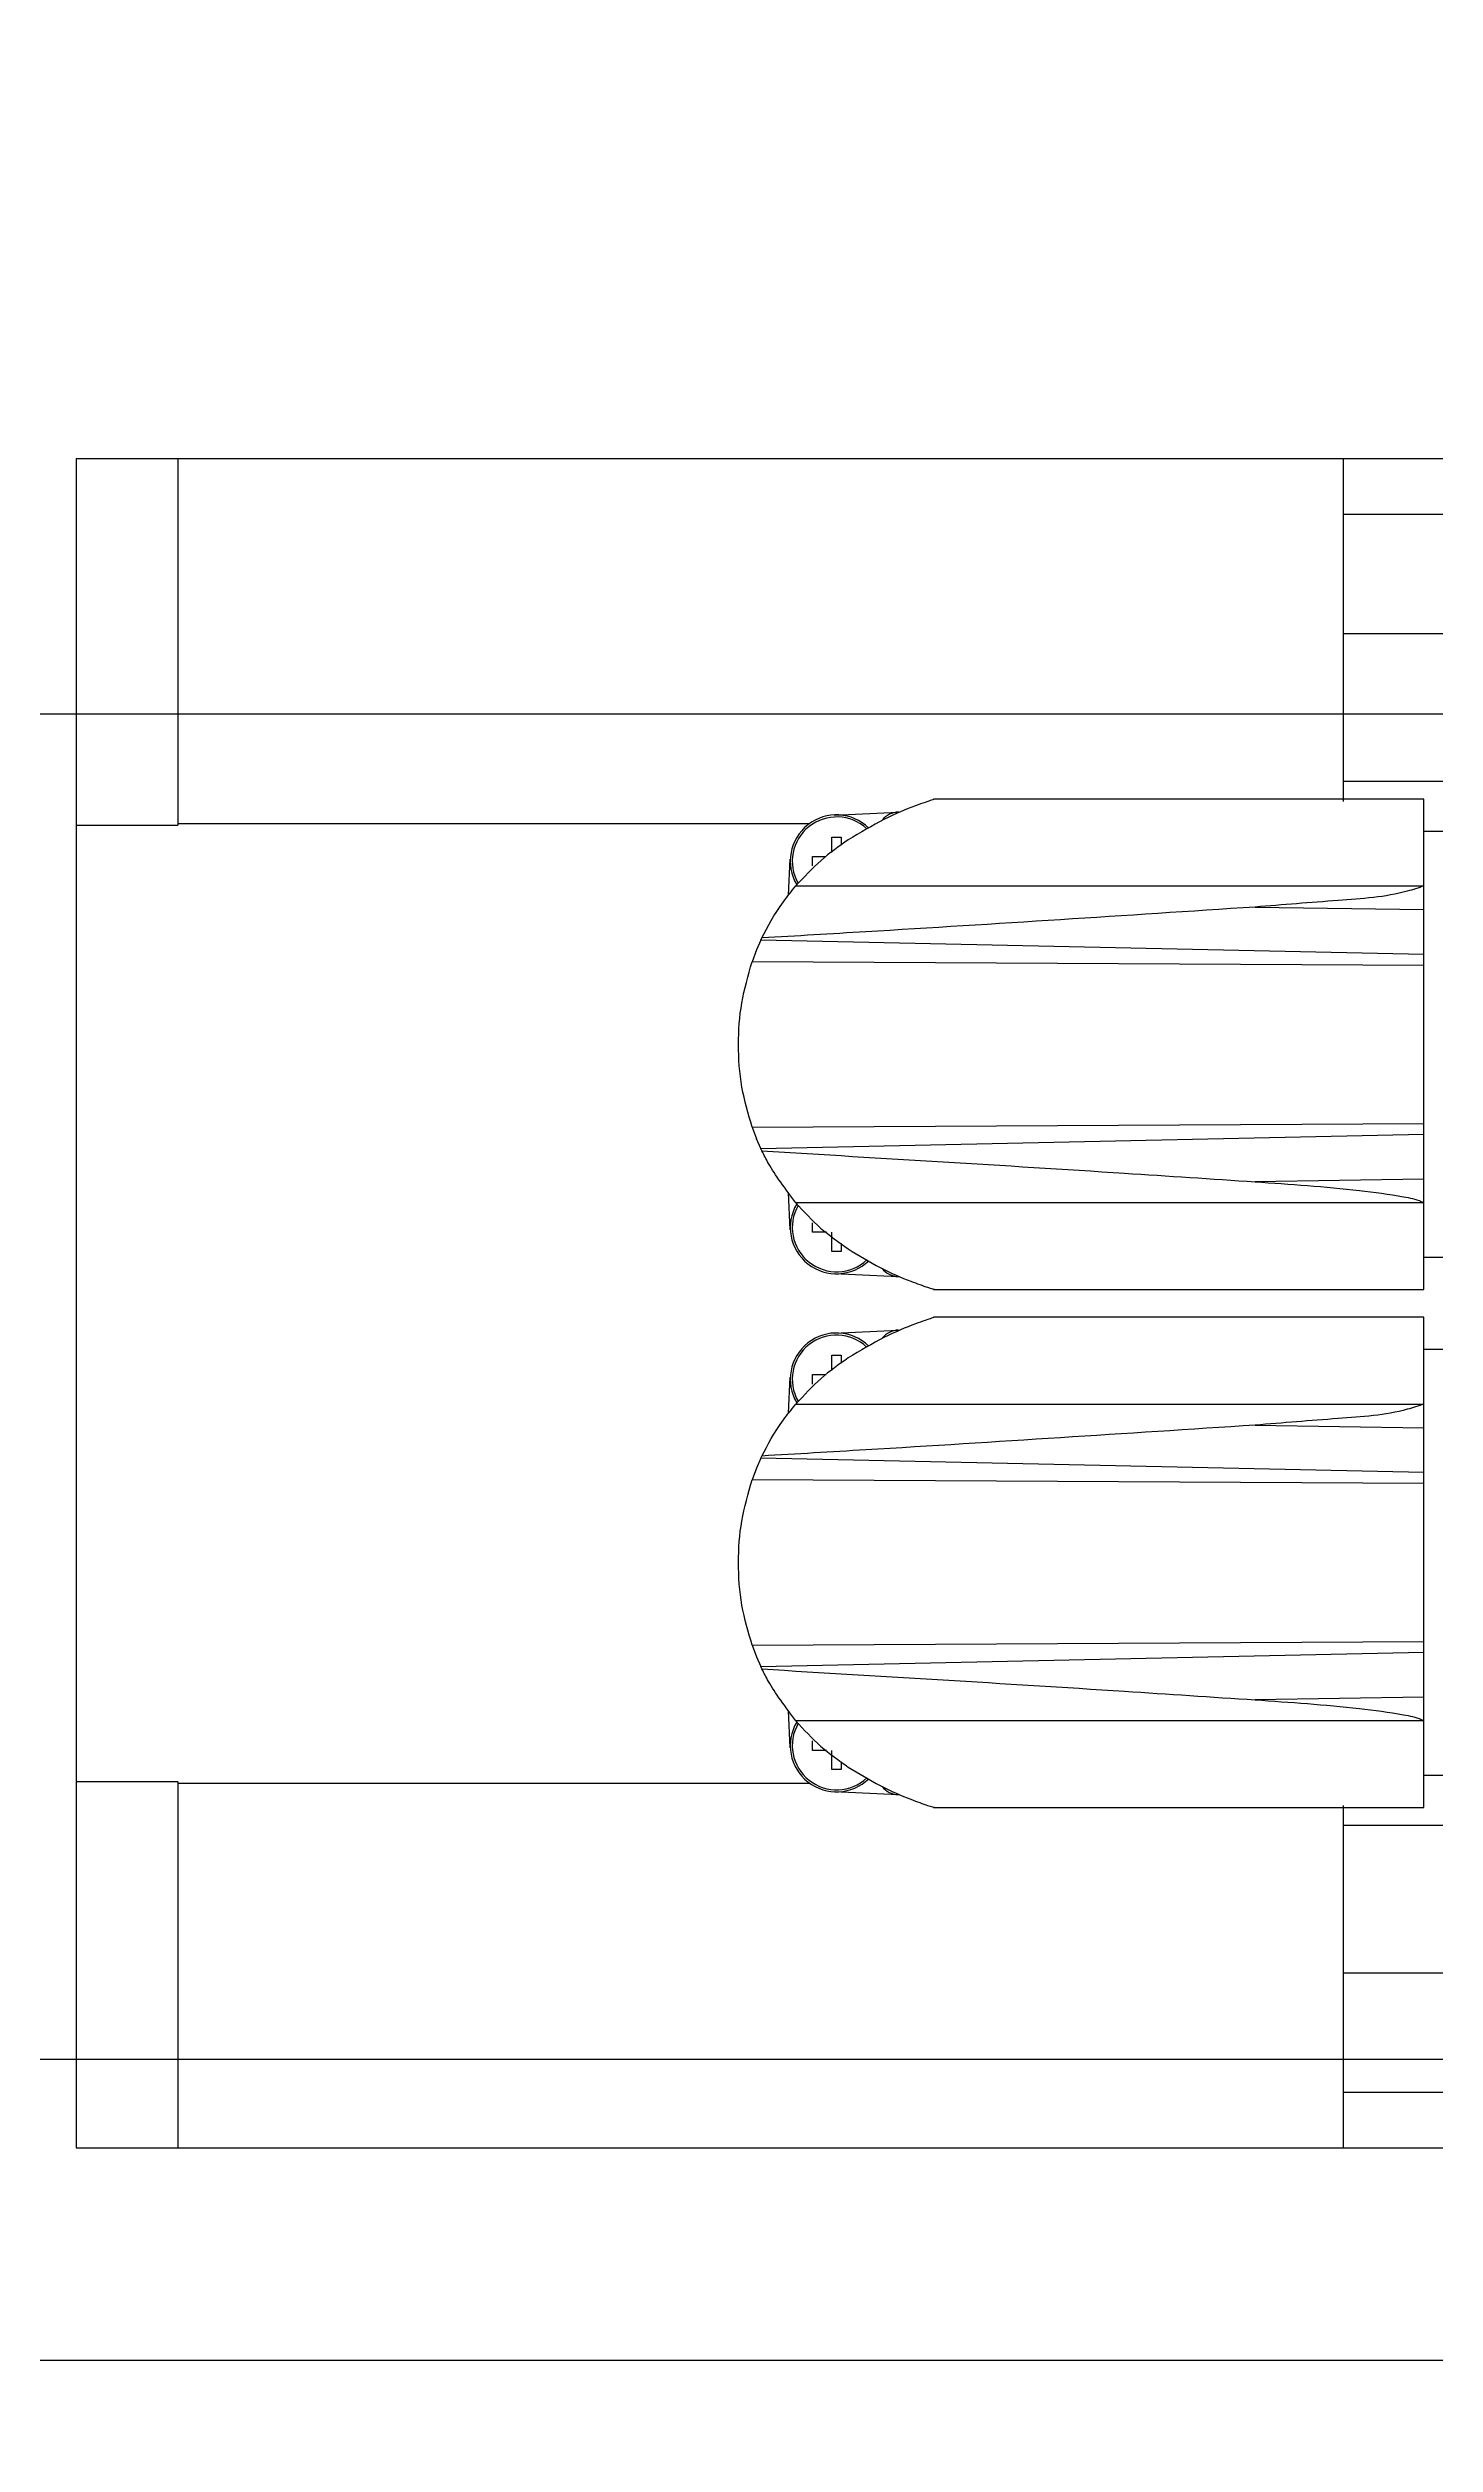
# Model space of a CAD drawing. Header units: inches. Extents: x -955375 to 106222, y -96450 to 64845.
# Drawn here: x 15639.4 to 15714.4, y 26646.6 to 26776.1 of the extents above; entities that cross this region are included whole.
import ezdxf

# ---------------------------------------------------------------- set-up
doc = ezdxf.new("R2010")
doc.units = ezdxf.units.IN
doc.header["$MEASUREMENT"] = 0
doc.linetypes.add('CONTINUA', pattern=[0])
doc.layers.add('ACHUTECH', color=24, linetype='Continuous', lineweight=18)
doc.layers.add('DIBUJO', color=2, linetype='Continuous')
doc.layers.add('P-EQUIPO NUEVO', color=134, linetype='Continuous')
doc.styles.get("Standard").update_dxf_attribs({"font": 'isocp2.shx'})
doc.dimstyles.new('SUPERPEQUEÑA', dxfattribs={"dimtxt": 0.1, "dimasz": 0.05, "dimexe": 0.1, "dimexo": 0.15, "dimgap": 0.05, "dimtad": 1, "dimzin": 0, "dimdsep": 46, "dimtxsty": 'Standard', "dimblk1": 'CRUZZ', "dimblk2": 'CRUZZ', "dimsah": 1, "dimcen": 0.03, "dimse1": 1, "dimse2": 1, "dimclrd": 109, "dimclre": 4, "dimclrt": 173, "dimadec": 0, "dimazin": 0, "dimtfac": 1, "dimtix": 1, "dimtmove": 1, "dimatfit": 3, "dimldrblk": 'CRUZZ', "dimfxl": 1, "dimtolj": 1, "dimtzin": 0, "dimlwd": -1, "dimarcsym": 0})

# ---------------------------------------------------------------- blocks, each defined once
blk = doc.blocks.new('CRUZ')
at = {"layer": 'DIBUJO', "color": 7, "lineweight": -3}
for p, q in [((-0.22, 0), (0.22, 0)), ((0, 0.22), (0, -0.22))]:
    blk.add_line(p, q, dxfattribs=at)
at = {"layer": 'DIBUJO', "color": 7, "lineweight": -3, "const_width": 0.05}
blk.add_lwpolyline([(-0.03, 0, 1), (0.03, 0, 1)], format="xyb", close=True, dxfattribs=at)
blk = doc.blocks.new('CRUZZ')
at = {"layer": 'DIBUJO', "color": 3, "xscale": 10, "yscale": 10, "zscale": 10}
blk.add_blockref('CRUZ', (0, 0), dxfattribs=at)
blk = doc.blocks.new('*D185')
at = {"layer": 'ACHUTECH', "color": 7, "ltscale": 500, "transparency": 16777216}
blk.add_line((5118.65, 54499.15), (5118.65, 25409.93), dxfattribs=at)
at = {"layer": 'Defpoints', "color": 0, "linetype": 'CONTINUA', "ltscale": 500, "transparency": 16777216}
for p in [(26169.23, 54499.2), (5118.65, 25409.88), (6592.24, 25409.88)]:
    blk.add_point(p, dxfattribs=at)
at = {"layer": 'ACHUTECH', "color": 7, "linetype": 'CONTINUA', "ltscale": 500, "transparency": 16777216, "xscale": 0.05, "yscale": 0.05, "zscale": 0.05}
for p, rotation in [((5118.65, 54499.2), 90), ((5118.65, 25409.88), 270)]:
    blk.add_blockref('CRUZZ', p, dxfattribs=dict(at, rotation=rotation))
at = {"layer": 'ACHUTECH', "color": 7, "linetype": 'CONTINUA', "lineweight": 13, "ltscale": 500, "transparency": 16777216, "insert": (5118.56, 39954.54), "char_height": 0.15, "attachment_point": 5, "rotation": 90}
blk.add_mtext('\\A1;29089.32', dxfattribs=at)
blk = doc.blocks.new('*D201')
at = {"layer": 'ACHUTECH', "color": 7, "ltscale": 500, "transparency": 16777216}
blk.add_line((4340.12, 59153.03), (4340.12, 15437.33), dxfattribs=at)
at = {"layer": 'Defpoints', "color": 0, "linetype": 'CONTINUA', "ltscale": 500, "transparency": 16777216}
for p in [(21639.15, 59153.08), (4340.12, 15437.28), (6285.39, 15437.28)]:
    blk.add_point(p, dxfattribs=at)
at = {"layer": 'ACHUTECH', "color": 7, "linetype": 'CONTINUA', "ltscale": 500, "transparency": 16777216, "xscale": 0.05, "yscale": 0.05, "zscale": 0.05}
for p, rotation in [((4340.12, 59153.08), 90), ((4340.12, 15437.28), 270)]:
    blk.add_blockref('CRUZZ', p, dxfattribs=dict(at, rotation=rotation))
at = {"layer": 'ACHUTECH', "color": 7, "linetype": 'CONTINUA', "lineweight": 13, "ltscale": 500, "transparency": 16777216, "insert": (4340.02, 37295.18), "char_height": 0.15, "attachment_point": 5, "rotation": 90}
blk.add_mtext('\\A1;43715.81', dxfattribs=at)
blk = doc.blocks.new('termoformadora 2')
for p, q in [((132977.17, -8623.36), (133727.17, -8623.36)), ((133634.17, -8634.85), (133461.17, -8634.85)), ((133565.67, -8634.85), (133565.67, -8653.37)), ((133628.67, -8654.64), (133628.67, -8634.85)), ((133634.17, -8726.15), (133634.17, -8634.85)), ((133471.17, -8637.85), (133565.67, -8637.85)), ((132977.17, -8639.64), (133727.17, -8639.64)), ((133471.17, -8644.3), (133565.67, -8644.3)), ((133565.67, -8652.3), (133471.17, -8652.3)), ((133587.82, -8653.25), (133561.32, -8653.25)), ((133561.32, -8653.25), (133561.32, -8679.75)), ((133561.32, -8655), (133555.62, -8655)), ((133589.73, -8653.94), (133593.19, -8654.1)), ((133628.67, -8654.57), (133594.53, -8654.57)), ((133628.67, -8654.64), (133634.17, -8654.64)), ((133592.81, -8655.3), (133593.33, -8655.3)), ((133592.81, -8655.73), (133592.81, -8655.3)), ((133593.33, -8655.3), (133593.33, -8656.34)), ((133595.57, -8656.48), (133595.66, -8658.5)), ((133561.32, -8657.94), (133595.27, -8657.94)), ((133561.32, -8659.21), (133570.44, -8659.07)), ((133597.16, -8660.87), (133561.32, -8661.64)), ((133597.1, -8660.74), (133597.16, -8660.87)), ((133597.39, -8661.4), (133597.16, -8660.87)), ((133597.63, -8662.03), (133597.39, -8661.4)), ((133597.63, -8662.03), (133561.32, -8662.22)), ((133561.32, -8670.77), (133597.63, -8670.96)), ((133561.32, -8671.36), (133597.16, -8672.13)), ((133597.16, -8672.13), (133597.39, -8671.6)), ((133597.39, -8671.6), (133597.63, -8670.96)), ((133597.16, -8672.13), (133597.1, -8672.25)), ((133570.44, -8673.92), (133561.32, -8673.78)), ((133595.27, -8675.06), (133561.32, -8675.06)), ((133595.66, -8674.56), (133595.57, -8676.51)), ((133594.37, -8676.66), (133593.62, -8676.66)), ((133594.37, -8676.14), (133594.37, -8676.66)), ((133555.62, -8678), (133561.32, -8678)), ((133592.81, -8677.7), (133592.81, -8677.27)), ((133593.19, -8678.89), (133589.73, -8679.05)), ((133561.32, -8679.75), (133587.82, -8679.75)), ((133587.82, -8681.25), (133561.32, -8681.25)), ((133561.32, -8681.25), (133561.32, -8707.75)), ((133589.73, -8681.94), (133593.19, -8682.1)), ((133561.32, -8683), (133560.12, -8683)), ((133592.81, -8683.3), (133593.33, -8683.3)), ((133592.81, -8683.73), (133592.81, -8683.3)), ((133593.33, -8683.3), (133593.33, -8684.34)), ((133595.57, -8684.48), (133595.66, -8686.5)), ((133561.32, -8685.94), (133595.27, -8685.94)), ((133561.32, -8687.21), (133570.44, -8687.07)), ((133597.16, -8688.87), (133561.32, -8689.64)), ((133597.1, -8688.74), (133597.16, -8688.87)), ((133597.16, -8688.87), (133597.39, -8689.4)), ((133597.63, -8690.03), (133597.39, -8689.4)), ((133597.63, -8690.03), (133561.32, -8690.22)), ((133561.32, -8698.77), (133597.63, -8698.96)), ((133597.39, -8699.6), (133597.63, -8698.96)), ((133561.32, -8699.36), (133597.16, -8700.13)), ((133597.16, -8700.13), (133597.1, -8700.25)), ((133597.16, -8700.13), (133597.39, -8699.6)), ((133570.44, -8701.92), (133561.32, -8701.78)), ((133595.66, -8702.56), (133595.57, -8704.51)), ((133595.27, -8703.06), (133561.32, -8703.06)), ((133594.37, -8704.14), (133594.37, -8704.66)), ((133592.81, -8705.7), (133592.81, -8705.27)), ((133594.37, -8704.66), (133593.62, -8704.66)), ((133560.12, -8706), (133561.32, -8706)), ((133628.67, -8706.43), (133594.53, -8706.43)), ((133634.17, -8706.35), (133628.67, -8706.35)), ((133628.67, -8726.15), (133628.67, -8706.35)), ((133561.32, -8707.75), (133587.82, -8707.75)), ((133565.67, -8707.63), (133565.67, -8726.15)), ((133593.19, -8706.89), (133589.73, -8707.05)), ((133471.17, -8708.7), (133565.67, -8708.7)), ((133727.17, -8712.36), (132977.17, -8712.36)), ((133565.67, -8716.7), (133471.17, -8716.7)), ((133565.67, -8723.15), (133471.17, -8723.15)), ((133461.17, -8726.15), (133634.17, -8726.15))]:
    blk.add_line(p, q)
for centre, radius, start, end in [((133589.67, -8655.14), 1.2, 38.5173, 87.3326), ((133593.07, -8656.6), 2.5, 329.4015, 134.1247), ((133593.07, -8656.6), 2.39, 329.9315, 133.314), ((133593.07, -8676.4), 2.5, 225.7002, 30.6022), ((133593.07, -8676.4), 2.39, 226.7861, 29.9154), ((133589.67, -8677.86), 1.2, 272.6674, 320.5564), ((133589.67, -8683.14), 1.2, 38.5173, 87.3326), ((133593.07, -8684.6), 2.5, 329.4015, 134.1247), ((133593.07, -8684.6), 2.39, 329.9315, 133.314), ((133593.07, -8704.4), 2.5, 225.683, 30.6022), ((133593.07, -8704.4), 2.39, 226.7861, 29.9154), ((133589.67, -8705.86), 1.2, 272.6674, 320.5564)]:
    blk.add_arc(centre, radius, start, end)
for points, knots in [([(133592.44, -8655.44), (133591.86, -8655.09), (133590.69, -8654.38), (133589.15, -8653.72), (133588.17, -8653.37), (133587.72, -8653.23), (133587.8, -8653.26), (133587.82, -8653.26)], [0, 0, 0, 0, 0.293152, 0.591425, 0.79885, 0.964292, 1, 1, 1, 1]), ([(133595.27, -8657.94), (133594.83, -8657.46), (133593.95, -8656.5), (133592.94, -8655.8), (133592.44, -8655.44)], [0, 0, 0, 0, 0.495587, 1, 1, 1, 1]), ([(133593.61, -8656.34), (133593.64, -8656.34), (133593.89, -8656.34), (133594.14, -8656.34), (133594.37, -8656.34)], [0, 0, 0, 0, 0.103844, 1, 1, 1, 1]), ([(133570.44, -8659.07), (133568.56, -8658.94), (133565.86, -8658.76), (133562.89, -8658.36), (133561.7, -8658.13), (133561.37, -8657.96), (133561.32, -8657.94)], [0, 0, 0, 0, 0.610062, 0.871666, 0.9791, 1, 1, 1, 1]), ([(133595.27, -8657.94), (133595.83, -8658.69), (133596.6, -8659.73), (133596.99, -8660.52), (133597.1, -8660.74)], [0, 0, 0, 0, 0.724288, 1, 1, 1, 1]), ([(133597.1, -8660.74), (133590.57, -8660.35), (133581.69, -8659.82), (133572.8, -8659.23), (133570.44, -8659.07)], [0, 0, 0, 0, 0.73527, 1, 1, 1, 1]), ([(133597.63, -8662.03), (133597.84, -8662.74), (133598.26, -8664.19), (133598.42, -8666.47), (133598.26, -8668.78), (133597.84, -8670.22), (133597.63, -8670.96)], [0, 0, 0, 0, 0.245616, 0.500001, 0.745501, 1, 1, 1, 1]), ([(133570.44, -8673.92), (133577.46, -8673.46), (133586.35, -8672.88), (133595.23, -8672.36), (133597.1, -8672.25)], [0, 0, 0, 0, 0.789124, 1, 1, 1, 1]), ([(133597.1, -8672.25), (133596.78, -8672.87), (133596.34, -8673.73), (133595.5, -8674.77), (133595.27, -8675.06)], [0, 0, 0, 0, 0.724469, 1, 1, 1, 1]), ([(133561.32, -8675.06), (133561.62, -8674.96), (133563.07, -8674.47), (133566.21, -8674.27), (133568.95, -8674.04), (133570.44, -8673.92)], [0, 0, 0, 0, 0.105374, 0.514724, 1, 1, 1, 1]), ([(133592.44, -8677.55), (133592.94, -8677.2), (133593.94, -8676.5), (133594.82, -8675.54), (133595.27, -8675.06)], [0, 0, 0, 0, 0.495961, 1, 1, 1, 1]), ([(133593.33, -8676.87), (133593.33, -8676.92), (133593.33, -8677.2), (133593.33, -8677.47), (133593.33, -8677.7)], [0, 0, 0, 0, 0.176961, 1, 1, 1, 1]), ([(133587.82, -8679.73), (133587.84, -8679.73), (133587.89, -8679.71), (133588.91, -8679.37), (133590.5, -8678.71), (133591.78, -8677.94), (133592.44, -8677.55)], [0, 0, 0, 0, 0.131005, 0.353457, 0.67206, 1, 1, 1, 1]), ([(133593.33, -8677.7), (133593.24, -8677.7), (133593.07, -8677.7), (133592.9, -8677.7), (133592.81, -8677.7)], [0, 0, 0, 0, 0.499771, 1, 1, 1, 1]), ([(133592.44, -8683.44), (133591.86, -8683.09), (133590.69, -8682.38), (133589.15, -8681.72), (133588.17, -8681.37), (133587.72, -8681.23), (133587.8, -8681.26), (133587.82, -8681.26)], [0, 0, 0, 0, 0.293152, 0.591425, 0.79885, 0.964292, 1, 1, 1, 1]), ([(133595.27, -8685.94), (133594.83, -8685.46), (133593.95, -8684.5), (133592.94, -8683.8), (133592.44, -8683.44)], [0, 0, 0, 0, 0.495587, 1, 1, 1, 1]), ([(133593.61, -8684.34), (133593.64, -8684.34), (133593.89, -8684.34), (133594.14, -8684.34), (133594.37, -8684.34)], [0, 0, 0, 0, 0.103844, 1, 1, 1, 1]), ([(133570.44, -8687.07), (133568.56, -8686.94), (133565.86, -8686.76), (133562.89, -8686.36), (133561.7, -8686.13), (133561.37, -8685.96), (133561.32, -8685.94)], [0, 0, 0, 0, 0.610062, 0.871666, 0.9791, 1, 1, 1, 1]), ([(133595.27, -8685.94), (133595.83, -8686.69), (133596.6, -8687.73), (133596.99, -8688.52), (133597.1, -8688.74)], [0, 0, 0, 0, 0.724288, 1, 1, 1, 1]), ([(133597.1, -8688.74), (133590.57, -8688.35), (133581.69, -8687.82), (133572.8, -8687.23), (133570.44, -8687.07)], [0, 0, 0, 0, 0.73527, 1, 1, 1, 1]), ([(133597.63, -8690.03), (133597.84, -8690.74), (133598.26, -8692.19), (133598.42, -8694.47), (133598.26, -8696.78), (133597.84, -8698.22), (133597.63, -8698.96)], [0, 0, 0, 0, 0.245616, 0.500003, 0.745503, 1, 1, 1, 1]), ([(133570.44, -8701.92), (133577.46, -8701.46), (133586.35, -8700.88), (133595.23, -8700.36), (133597.1, -8700.25)], [0, 0, 0, 0, 0.789124, 1, 1, 1, 1]), ([(133597.1, -8700.25), (133596.78, -8700.87), (133596.34, -8701.73), (133595.5, -8702.77), (133595.27, -8703.06)], [0, 0, 0, 0, 0.724466, 1, 1, 1, 1]), ([(133561.32, -8703.06), (133561.62, -8702.96), (133563.07, -8702.47), (133566.21, -8702.27), (133568.95, -8702.04), (133570.44, -8701.92)], [0, 0, 0, 0, 0.105376, 0.514725, 1, 1, 1, 1]), ([(133592.44, -8705.55), (133592.94, -8705.2), (133593.94, -8704.5), (133594.82, -8703.54), (133595.27, -8703.06)], [0, 0, 0, 0, 0.495961, 1, 1, 1, 1]), ([(133593.33, -8704.87), (133593.33, -8704.92), (133593.33, -8705.2), (133593.33, -8705.47), (133593.33, -8705.7)], [0, 0, 0, 0, 0.176961, 1, 1, 1, 1]), ([(133587.82, -8707.73), (133587.84, -8707.73), (133587.89, -8707.71), (133588.91, -8707.37), (133590.5, -8706.71), (133591.78, -8705.94), (133592.44, -8705.55)], [0, 0, 0, 0, 0.131005, 0.353457, 0.67206, 1, 1, 1, 1]), ([(133593.33, -8705.7), (133593.24, -8705.7), (133593.07, -8705.7), (133592.9, -8705.7), (133592.81, -8705.7)], [0, 0, 0, 0, 0.499771, 1, 1, 1, 1])]:
    blk.add_open_spline(points, degree=3, knots=knots)
for points in [[(133594.37, -8656.34), (133594.37, -8656.42), (133594.37, -8656.6), (133594.37, -8656.77), (133594.37, -8656.86)], [(133594.37, -8684.34), (133594.37, -8684.42), (133594.37, -8684.6), (133594.37, -8684.77), (133594.37, -8684.86)]]:
    blk.add_open_spline(points, degree=3)

msp = doc.modelspace()

# ---------------------------------------------------------------- block references
at = {"layer": 'P-EQUIPO NUEVO', "lineweight": 0, "rotation": 180}
msp.add_blockref('termoformadora 2', (149275.079, 18027.72), dxfattribs=at)

# ---------------------------------------------------------------- dimensions: what is measured, and where the dimension line sits
at = {"layer": 'ACHUTECH', "color": 7, "linetype": 'CONTINUA', "lineweight": 13, "ltscale": 500}
for base, p1, p2, picture, middle in [((4340.116, 15437.278), (21639.15, 59153.085), (6285.39, 15437.278), '*D201', (4340.021, 37295.181)), ((5118.653, 25409.883), (26169.229, 54499.203), (6592.24, 25409.883), '*D185', (5118.558, 39954.543))]:
    dim = msp.add_linear_dim(base=base, p1=p1, p2=p2, angle=90, dimstyle='SUPERPEQUEÑA', override={"dimtxt": 0.15, "dimgap": 0.02, "dimclrd": 7, "dimclrt": 7, "dimfxl": 0.2}, dxfattribs=at)
    dim.commit()
    dim.dimension.update_dxf_attribs({"geometry": picture, "text_midpoint": middle})

doc.saveas('drawing.dxf')
